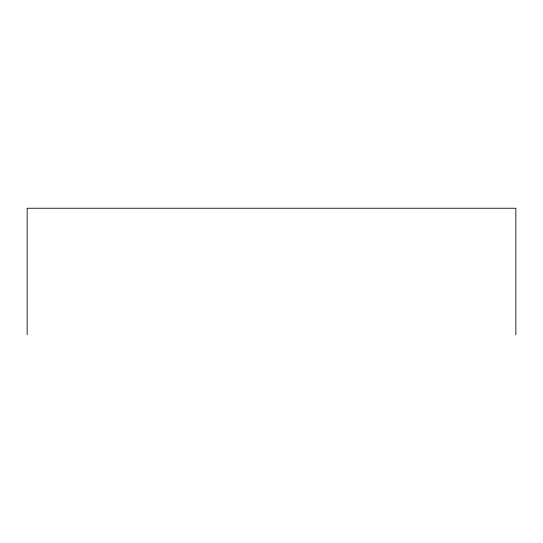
<?xml version="1.0" encoding="UTF-8"?>
<svg xmlns="http://www.w3.org/2000/svg" width="543" height="543" viewBox="0 0 543 543"><rect width="100%" height="100%" fill="white"/><g stroke="black" fill="none" stroke-linecap="round" stroke-linejoin="round"><path stroke-width="0.81" d="M515.85 334.76L515.85 208.24L27.15 208.24L27.15 334.76"/></g></svg>
